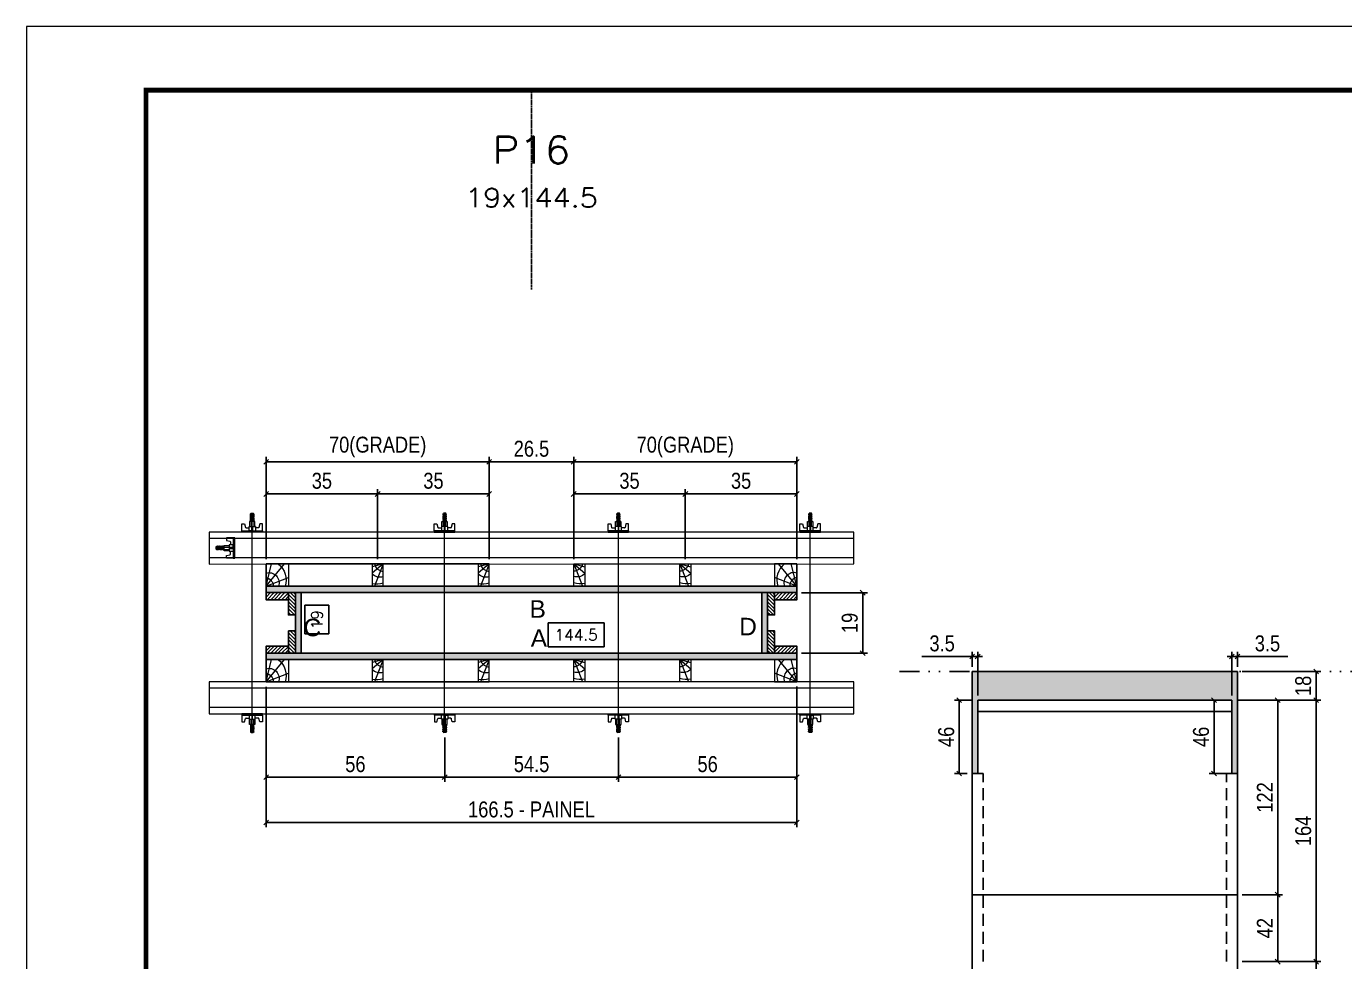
# Model space of a CAD drawing. Extents: x 14400 to 27878, y -21631 to 6985.
# Drawn here: x 19182 to 20009, y -493 to 93 of the extents above; entities that cross this region are included whole.
import ezdxf
from ezdxf.enums import TextEntityAlignment as Align

# ---------------------------------------------------------------- set-up
doc = ezdxf.new("R2010")
doc.units = 0
for name, pattern in [('DASHED', [0.75, 0.5, -0.25]), ('DIVIDE2', [0.625, 0.25, -0.125, 0, -0.125, 0, -0.125]), ('HIDDEN', [0.375, 0.25, -0.125])]:
    doc.linetypes.add(name, pattern=pattern)
for name, color, linetype in [('CHAPA', 1, 'Continuous'), ('COTA', 241, 'Continuous'), ('MEIO_PONT', 93, 'Continuous'), ('Nível', 160, 'Continuous'), ('Painéis', 200, 'Continuous'), ('SARR_2.2x7', 40, 'Continuous'), ('SARRAFO', 251, 'Continuous'), ('Sarrafo de Pressão', 42, 'HIDDEN'), ('Texto de Titulo', 7, 'Continuous'), ('Texto Qtd Sarr', 242, 'Continuous'), ('TEXTO_GERAL', 7, 'Continuous')]:
    doc.layers.add(name, color=color, linetype=linetype)
for name, color, linetype, lineweight in [('Folhas', 255, 'Continuous', 9), ('Hachura', 251, 'Continuous', 9), ('Madeira', 126, 'Continuous', 18), ('Perfil Metálico', 224, 'Continuous', 18), ('SARRAFO DE PRESSAO', 251, 'DASHED', 9), ('Texto Seção', 7, 'Continuous', 15)]:
    doc.layers.add(name, color=color, linetype=linetype, lineweight=lineweight)
doc.styles.add('ARIAL', font='arial.ttf')
doc.styles.add('COTA TECNICA', font='techl___.ttf', dxfattribs={"height": 10})
doc.styles.add('COTA TECNICA 2X', font='techl___.ttf', dxfattribs={"height": 10})
doc.styles.add('COTA TECNICA-50', font='techl___.ttf', dxfattribs={"height": 10})
doc.styles.add('ROMANS', font='romans.shx')
doc.dimstyles.new('COTA PAINEL-50', dxfattribs={"dimtxt": 10, "dimasz": 3, "dimexe": 3, "dimexo": 3, "dimgap": 3, "dimtad": 1, "dimdec": 1, "dimzin": 12, "dimdsep": 46, "dimtxsty": 'COTA TECNICA-50', "dimblk1": 'OBLIQUE', "dimblk2": 'OBLIQUE', "dimsah": 1, "dimcen": 0.9, "dimclrd": 4, "dimclre": 4, "dimclrt": 240, "dimadec": 1, "dimazin": 3, "dimtfac": 1, "dimtdec": 1, "dimtmove": 0, "dimatfit": 3, "dimfxl": 1, "dimtolj": 1, "dimtzin": 12, "dimarcsym": 0})
doc.dimstyles.new('PAINEL', dxfattribs={"dimtxt": 10, "dimasz": 3, "dimexe": 3, "dimexo": 3, "dimgap": 3, "dimtad": 1, "dimdec": 1, "dimzin": 12, "dimdsep": 46, "dimtxsty": 'COTA TECNICA', "dimblk1": 'OBLIQUE', "dimblk2": 'OBLIQUE', "dimsah": 1, "dimcen": 0.9, "dimclrd": 4, "dimclre": 4, "dimclrt": 240, "dimadec": 1, "dimazin": 3, "dimtfac": 1, "dimtdec": 1, "dimtmove": 0, "dimatfit": 3, "dimfxl": 1, "dimtolj": 1, "dimtzin": 12, "dimarcsym": 0})
doc.dimstyles.new('SECAO PILAR', dxfattribs={"dimtxt": 10, "dimasz": 3, "dimexe": 3, "dimexo": 3, "dimgap": 3, "dimtad": 1, "dimdec": 1, "dimlfac": 0.5, "dimzin": 12, "dimdsep": 46, "dimtxsty": 'COTA TECNICA 2X', "dimblk1": 'OBLIQUE', "dimblk2": 'OBLIQUE', "dimsah": 1, "dimcen": 0.9, "dimclrd": 256, "dimclre": 256, "dimclrt": 256, "dimadec": 1, "dimazin": 3, "dimtfac": 1, "dimtdec": 1, "dimtmove": 0, "dimatfit": 3, "dimfxl": 1, "dimtolj": 1, "dimtzin": 12, "dimarcsym": 0})
doc.dimstyles.new('SECÇÃO 2', dxfattribs={"dimtxt": 7, "dimasz": 6, "dimexe": 0.18, "dimexo": 2, "dimgap": -4, "dimtad": 3, "dimdec": 1, "dimlfac": 0.5, "dimzin": 12, "dimdsep": 46, "dimtxsty": 'ROMANS', "dimblk": 'ARCHTICK', "dimcen": 0.09, "dimse1": 1, "dimse2": 1, "dimsd1": 1, "dimsd2": 1, "dimclrd": 180, "dimclre": 5, "dimclrt": 1, "dimadec": 0, "dimazin": 3, "dimtfac": 1, "dimtdec": 1, "dimtofl": 0, "dimtmove": 0, "dimatfit": 3, "dimldrblk": 'ARCHTICK', "dimfxl": 1, "dimtolj": 1, "dimtzin": 0, "dimarcsym": 0})
pattern_1 = [(225, (10208.4144, -23191.3835), (1.12253202, -1.12253202), [])]

# ---------------------------------------------------------------- blocks, each defined once
blk = doc.blocks.new('9999999999')
at = {"layer": 'Folhas'}
blk.add_lwpolyline([(98138.98, 34190.21), (99623.98, 34190.21), (99623.98, 35240.21), (98138.98, 35240.21)], close=True, dxfattribs=at)
at = {"layer": 'Folhas', "color": 30, "const_width": 3}
blk.add_lwpolyline([(98213.98, 34230.21), (99583.98, 34230.21), (99583.98, 35200.21), (98213.98, 35200.21)], close=True, dxfattribs=at)
blk = doc.blocks.new('*D1772')
at = {"layer": 'COTA', "color": 180, "lineweight": -2, "transparency": 16777216}
for p, q in [((19371.78, -269.9), (19356.78, -269.9)), ((19356.78, -269.9), (19356.78, -287.9)), ((19371.78, -287.9), (19371.78, -269.9)), ((19356.78, -287.9), (19371.78, -287.9))]:
    blk.add_line(p, q, dxfattribs=at)
at = {"layer": 'Defpoints', "color": 0, "transparency": 16777216}
for p in [(19371.69, -261.98), (19371.69, -299.98), (19375.78, -299.98)]:
    blk.add_point(p, dxfattribs=at)
at = {"layer": 'COTA', "color": 1, "transparency": 16777216, "insert": (19364.28, -278.9), "char_height": 7, "attachment_point": 5, "rotation": 90, "style": 'ROMANS'}
blk.add_mtext('\\A1;19', dxfattribs=at)
blk = doc.blocks.new('_ArchTick')
at = {"color": 0, "linetype": 'ByBlock', "const_width": 0.15}
blk.add_lwpolyline([(-0.5, -0.5), (0.5, 0.5)], dxfattribs=at)
blk = doc.blocks.new('*D1773')
at = {"layer": 'COTA', "color": 180, "lineweight": -2, "transparency": 16777216}
for p, q in [((19544.42, -280.98), (19509.42, -280.98)), ((19509.42, -280.98), (19509.42, -295.98)), ((19544.42, -295.98), (19544.42, -280.98)), ((19509.42, -295.98), (19544.42, -295.98))]:
    blk.add_line(p, q, dxfattribs=at)
at = {"layer": 'Defpoints', "color": 0, "transparency": 16777216}
for p in [(19354.37, -299.98), (19643.37, -299.98), (19643.37, -299.98)]:
    blk.add_point(p, dxfattribs=at)
at = {"layer": 'COTA', "color": 1, "transparency": 16777216, "insert": (19526.92, -288.48), "char_height": 7, "attachment_point": 5, "style": 'ROMANS'}
blk.add_mtext('\\A1;144.5', dxfattribs=at)
blk = doc.blocks.new('_Oblique')
at = {"color": 0, "linetype": 'ByBlock', "lineweight": -2}
blk.add_line((-0.5, -0.5), (0.5, 0.5), dxfattribs=at)
blk = doc.blocks.new('*D1774')
at = {"layer": 'COTA', "lineweight": -2, "transparency": 16777216}
for p, q in [((19332.37, -320.97), (19332.37, -409.14)), ((19665.37, -320.93), (19665.37, -409.14)), ((19332.37, -406.14), (19665.37, -406.14))]:
    blk.add_line(p, q, dxfattribs=at)
at = {"layer": 'Defpoints', "color": 0, "transparency": 16777216}
for p in [(19332.37, -317.97), (19665.37, -317.93), (19665.37, -406.14)]:
    blk.add_point(p, dxfattribs=at)
at = {"layer": 'COTA', "lineweight": -2, "transparency": 16777216, "xscale": 3, "yscale": 3, "zscale": 3, "rotation": 180}
blk.add_blockref('_Oblique', (19332.37, -406.14), dxfattribs=at)
at = {"layer": 'COTA', "lineweight": -2, "transparency": 16777216, "xscale": 3, "yscale": 3, "zscale": 3}
blk.add_blockref('_Oblique', (19665.37, -406.14), dxfattribs=at)
at = {"layer": 'COTA', "transparency": 16777216, "insert": (19498.87, -398.03), "char_height": 10, "attachment_point": 5, "style": 'COTA TECNICA 2X'}
blk.add_mtext('\\A1;166.5 - PAINEL', dxfattribs=at)
blk = doc.blocks.new('*D1775')
at = {"layer": 'COTA', "lineweight": -2, "transparency": 16777216}
for p, q in [((19332.37, -320.98), (19332.37, -380.71)), ((19444.43, -352.75), (19444.43, -380.71)), ((19332.37, -377.71), (19444.43, -377.71))]:
    blk.add_line(p, q, dxfattribs=at)
at = {"layer": 'Defpoints', "color": 0, "transparency": 16777216}
for p in [(19332.37, -317.98), (19444.43, -349.75), (19444.43, -377.71)]:
    blk.add_point(p, dxfattribs=at)
at = {"layer": 'COTA', "lineweight": -2, "transparency": 16777216, "xscale": 3, "yscale": 3, "zscale": 3, "rotation": 180}
blk.add_blockref('_Oblique', (19332.37, -377.71), dxfattribs=at)
at = {"layer": 'COTA', "lineweight": -2, "transparency": 16777216, "xscale": 3, "yscale": 3, "zscale": 3}
blk.add_blockref('_Oblique', (19444.43, -377.71), dxfattribs=at)
at = {"layer": 'COTA', "transparency": 16777216, "insert": (19388.4, -369.6), "char_height": 10, "attachment_point": 5, "style": 'COTA TECNICA 2X'}
blk.add_mtext('\\A1;56', dxfattribs=at)
blk = doc.blocks.new('*D1776')
at = {"layer": 'COTA', "lineweight": -2, "transparency": 16777216}
for p, q in [((19665.37, -320.98), (19665.37, -380.71)), ((19553.43, -352.75), (19553.43, -380.71)), ((19553.43, -377.71), (19665.37, -377.71))]:
    blk.add_line(p, q, dxfattribs=at)
at = {"layer": 'Defpoints', "color": 0, "transparency": 16777216}
for p in [(19665.37, -317.98), (19553.43, -349.75), (19665.37, -377.71)]:
    blk.add_point(p, dxfattribs=at)
at = {"layer": 'COTA', "lineweight": -2, "transparency": 16777216, "xscale": 3, "yscale": 3, "zscale": 3, "rotation": 180}
blk.add_blockref('_Oblique', (19553.43, -377.71), dxfattribs=at)
at = {"layer": 'COTA', "lineweight": -2, "transparency": 16777216, "xscale": 3, "yscale": 3, "zscale": 3}
blk.add_blockref('_Oblique', (19665.37, -377.71), dxfattribs=at)
at = {"layer": 'COTA', "transparency": 16777216, "insert": (19609.4, -369.6), "char_height": 10, "attachment_point": 5, "style": 'COTA TECNICA 2X'}
blk.add_mtext('\\A1;56', dxfattribs=at)
blk = doc.blocks.new('C')
at = {"layer": 'Hachura', "color": 0}
for p, q in [((0, 3.22), (0, -3.22)), ((0.45, 3.22), (0, 3.22)), ((0.46, 3.16), (0, 3.16)), ((0.46, 3.05), (0, 3.05)), ((0.46, 2.88), (0, 2.88)), ((0, 2.75), (0, -1.16)), ((0.46, 2.65), (0, 2.65)), ((0.46, 2.23), (0, 2.23)), ((0.46, 1.51), (0, 1.51)), ((0.39, 0.49), (0.17, 0.49)), ((0.45, -3.23), (0.45, 3.22)), ((0.45, 3.22), (2.58, 3.22)), ((1.74, 0.97), (0.45, 0.97)), ((1.45, 0.1), (0.45, 0.1)), ((1.35, 1.94), (1.35, 0.96)), ((2.58, 2.39), (1.47, 2.09)), ((1.74, -0.97), (1.74, 0.97)), ((1.74, 0.97), (1.74, 0.84)), ((1.74, 0.97), (1.74, 0.84)), ((1.74, 0.84), (3.35, 0.84)), ((3.35, 0.45), (1.74, 0.45)), ((2.58, 3.22), (2.58, 2.39)), ((3.32, 0.84), (3.32, -0.84)), ((3.35, 0.84), (3.35, -0.84)), ((3.68, 0.45), (3.35, 0.45)), ((3.84, -0.52), (3.35, 0.45)), ((3.35, 0.06), (3.67, -0.57)), ((3.68, 0.45), (4.16, -0.52)), ((3.72, 0.5), (4.25, -0.57)), ((4.37, -0.55), (3.83, 0.53)), ((4.15, 0.45), (3.93, 0.45)), ((4.42, -0.52), (3.93, 0.45)), ((4.15, 0.45), (4.26, 0.45)), ((4.26, 0.45), (4.74, -0.52)), ((4.3, 0.5), (4.83, -0.57)), ((4.95, -0.55), (4.41, 0.53)), ((4.51, 0.45), (4.84, 0.45)), ((5, -0.52), (4.51, 0.45)), ((4.84, 0.45), (5.32, -0.52)), ((4.88, 0.5), (5.41, -0.57)), ((5.53, -0.55), (4.99, 0.53)), ((5.58, -0.52), (5.09, 0.45)), ((5.42, 0.45), (5.09, 0.45)), ((5.58, -0.52), (5.09, 0.45)), ((5.42, 0.45), (5.74, -0.19)), ((5.46, 0.5), (5.74, -0.07)), ((5.74, 0.19), (5.57, 0.53)), ((5.74, 0.32), (5.68, 0.45)), ((5.68, 0.45), (5.74, 0.45)), ((5.74, 0.45), (5.9, 0.29)), ((5.74, 0.45), (5.74, -0.52)), ((5.9, -0.36), (5.9, 0.29)), ((0.45, 0), (0, 0)), ((0.46, -1.52), (0, -1.52)), ((0.46, -2.23), (0, -2.23)), ((0.46, -2.65), (0, -2.65)), ((0.46, -2.88), (0, -2.88)), ((0.46, -3.05), (0, -3.05)), ((0.46, -3.16), (0, -3.16)), ((0, -3.22), (2.57, -3.22)), ((0.08, -0.48), (0.29, -0.48)), ((0.29, -0.48), (0.4, -0.48)), ((0.45, 0), (0.45, -0.97)), ((0.45, -0.16), (1.45, -0.16)), ((0.45, -0.65), (0.45, -0.32)), ((0.45, -3.23), (0.45, -0.65)), ((0.45, -0.97), (1.74, -0.97)), ((1.35, -1.94), (1.35, -0.97)), ((2.58, -2.39), (1.47, -2.1)), ((3.35, -0.32), (1.74, -0.32)), ((3.35, -0.84), (1.74, -0.84)), ((2.58, -3.23), (2.58, -2.39)), ((3.35, -0.07), (3.58, -0.52)), ((3.35, -0.52), (3.58, -0.52)), ((3.84, -0.52), (4.16, -0.52)), ((4.42, -0.52), (4.74, -0.52)), ((4.63, -0.52), (4.74, -0.52)), ((5, -0.52), (5.32, -0.52)), ((5.58, -0.52), (5.74, -0.52)), ((5.74, -0.52), (5.9, -0.36)), ((5.74, -0.52), (5.74, -0.52))]:
    blk.add_line(p, q, dxfattribs=at)
for centre, radius, start, end in [((1.52, 1.94), 0.161, 104.7436, 180), ((1.44, -0.03), 0.129, 272.695, 87.305), ((3.81, 0.39), 0.143, 25.5688, 154.4312), ((4.39, 0.39), 0.143, 25.5688, 154.4312), ((4.97, 0.39), 0.143, 25.5688, 154.4312), ((5.55, 0.39), 0.143, 25.5688, 154.4312), ((0.17, -0.37), 0.174, 221.744, 317.8592), ((1.52, -1.94), 0.161, 180, 255.2564), ((3.71, -0.4), 0.174, 222.1408, 318.256), ((4.29, -0.4), 0.174, 222.1408, 318.256), ((4.87, -0.4), 0.174, 222.1408, 318.256), ((5.45, -0.4), 0.174, 222.1408, 318.256), ((5.61, -0.4), 0.174, 317.8592, 318.256)]:
    blk.add_arc(centre, radius, start, end, dxfattribs=at)
blk = doc.blocks.new('*D1777')
at = {"layer": 'COTA', "lineweight": -2, "transparency": 16777216}
for p, q in [((19444.43, -352.75), (19444.43, -380.71)), ((19553.43, -352.75), (19553.43, -380.71)), ((19444.43, -377.71), (19553.43, -377.71))]:
    blk.add_line(p, q, dxfattribs=at)
at = {"layer": 'Defpoints', "color": 0, "transparency": 16777216}
for p in [(19444.43, -349.75), (19553.43, -349.75), (19553.43, -377.71)]:
    blk.add_point(p, dxfattribs=at)
at = {"layer": 'COTA', "lineweight": -2, "transparency": 16777216, "xscale": 3, "yscale": 3, "zscale": 3, "rotation": 180}
blk.add_blockref('_Oblique', (19444.43, -377.71), dxfattribs=at)
at = {"layer": 'COTA', "lineweight": -2, "transparency": 16777216, "xscale": 3, "yscale": 3, "zscale": 3}
blk.add_blockref('_Oblique', (19553.43, -377.71), dxfattribs=at)
at = {"layer": 'COTA', "transparency": 16777216, "insert": (19498.93, -369.6), "char_height": 10, "attachment_point": 5, "style": 'COTA TECNICA 2X'}
blk.add_mtext('\\A1;54.5', dxfattribs=at)
blk = doc.blocks.new('*D1778')
at = {"layer": 'COTA', "lineweight": -2, "transparency": 16777216}
for p, q in [((19525.37, -241), (19525.37, -197.05)), ((19595.37, -240.98), (19595.37, -197.05)), ((19525.37, -200.05), (19595.37, -200.05))]:
    blk.add_line(p, q, dxfattribs=at)
at = {"layer": 'Defpoints', "color": 0, "transparency": 16777216}
for p in [(19595.37, -200.05), (19525.37, -244), (19595.37, -243.98)]:
    blk.add_point(p, dxfattribs=at)
at = {"layer": 'COTA', "lineweight": -2, "transparency": 16777216, "xscale": 3, "yscale": 3, "zscale": 3, "rotation": 180}
blk.add_blockref('_Oblique', (19525.37, -200.05), dxfattribs=at)
at = {"layer": 'COTA', "lineweight": -2, "transparency": 16777216, "xscale": 3, "yscale": 3, "zscale": 3}
blk.add_blockref('_Oblique', (19595.37, -200.05), dxfattribs=at)
at = {"layer": 'COTA', "transparency": 16777216, "insert": (19560.37, -191.83), "char_height": 10, "attachment_point": 5, "style": 'COTA TECNICA 2X'}
blk.add_mtext('\\A1;35', dxfattribs=at)
blk = doc.blocks.new('*D1779')
at = {"layer": 'COTA', "lineweight": -2, "transparency": 16777216}
for p, q in [((19595.37, -240.98), (19595.37, -197.05)), ((19665.37, -240.98), (19665.37, -197.05)), ((19595.37, -200.05), (19665.37, -200.05))]:
    blk.add_line(p, q, dxfattribs=at)
at = {"layer": 'Defpoints', "color": 0, "transparency": 16777216}
for p in [(19665.37, -200.05), (19595.37, -243.98), (19665.37, -243.98)]:
    blk.add_point(p, dxfattribs=at)
at = {"layer": 'COTA', "lineweight": -2, "transparency": 16777216, "xscale": 3, "yscale": 3, "zscale": 3, "rotation": 180}
blk.add_blockref('_Oblique', (19595.37, -200.05), dxfattribs=at)
at = {"layer": 'COTA', "lineweight": -2, "transparency": 16777216, "xscale": 3, "yscale": 3, "zscale": 3}
blk.add_blockref('_Oblique', (19665.37, -200.05), dxfattribs=at)
at = {"layer": 'COTA', "transparency": 16777216, "insert": (19630.37, -191.83), "char_height": 10, "attachment_point": 5, "style": 'COTA TECNICA 2X'}
blk.add_mtext('\\A1;35', dxfattribs=at)
blk = doc.blocks.new('*D1780')
at = {"layer": 'COTA', "lineweight": -2, "transparency": 16777216}
for p, q in [((19525.37, -240.98), (19525.37, -176.85)), ((19665.36, -179.85), (19525.37, -179.85)), ((19665.36, -240.98), (19665.36, -176.85))]:
    blk.add_line(p, q, dxfattribs=at)
at = {"layer": 'Defpoints', "color": 0, "transparency": 16777216}
for p in [(19525.37, -179.85), (19525.37, -243.98), (19665.36, -243.98)]:
    blk.add_point(p, dxfattribs=at)
at = {"layer": 'COTA', "lineweight": -2, "transparency": 16777216, "xscale": 3, "yscale": 3, "zscale": 3, "rotation": 180}
blk.add_blockref('_Oblique', (19525.37, -179.85), dxfattribs=at)
at = {"layer": 'COTA', "lineweight": -2, "transparency": 16777216, "xscale": 3, "yscale": 3, "zscale": 3}
blk.add_blockref('_Oblique', (19665.36, -179.85), dxfattribs=at)
at = {"layer": 'COTA', "transparency": 16777216, "insert": (19595.36, -170.63), "char_height": 10, "attachment_point": 5, "style": 'COTA TECNICA 2X'}
blk.add_mtext('\\A1;70(GRADE)', dxfattribs=at)
blk = doc.blocks.new('*D1781')
at = {"layer": 'COTA', "lineweight": -2, "transparency": 16777216}
for p, q in [((19668.37, -261.98), (19709.67, -261.98)), ((19706.67, -299.98), (19706.67, -261.98)), ((19668.37, -299.98), (19709.67, -299.98))]:
    blk.add_line(p, q, dxfattribs=at)
at = {"layer": 'Defpoints', "color": 0, "transparency": 16777216}
for p in [(19665.37, -261.98), (19706.67, -261.98), (19665.37, -299.98)]:
    blk.add_point(p, dxfattribs=at)
at = {"layer": 'COTA', "lineweight": -2, "transparency": 16777216, "xscale": 3, "yscale": 3, "zscale": 3}
for p, rotation in [((19706.67, -261.98), 90), ((19706.67, -299.98), 270)]:
    blk.add_blockref('_Oblique', p, dxfattribs=dict(at, rotation=rotation))
at = {"layer": 'COTA', "transparency": 16777216, "insert": (19698.58, -280.98), "char_height": 10, "attachment_point": 5, "rotation": 90, "style": 'COTA TECNICA 2X'}
blk.add_mtext('\\A1;19', dxfattribs=at)
blk = doc.blocks.new('PONTALETE')
at = {"layer": 'Madeira'}
for q in [(2.71, 7), (7, 5.76), (7, 1.74)]:
    blk.add_line((0, 0), q, dxfattribs=at)
blk.add_lwpolyline([(0, 0), (7, 0), (7, 7), (0, 7)], close=True, dxfattribs=at)
for centre, radius, start, end in [((2.04, 0.06), 6.23, 37.2818, 109.0913), ((1.09, 0.9), 3.19, 343.603, 109.9847), ((-0.21, -0.78), 3.09, 14.6322, 86.0383)]:
    blk.add_arc(centre, radius, start, end, dxfattribs=at)
blk = doc.blocks.new('MEIO PONTALETE')
at = {"layer": 'Madeira'}
for q in [(2.71, 7), (3.5, 2.88), (3.5, 0.87)]:
    blk.add_line((0, 0), q, dxfattribs=at)
blk.add_lwpolyline([(0, 0), (3.5, 0), (3.5, 7), (0, 7)], close=True, dxfattribs=at)
for centre, radius, start, end in [((2.04, 0.06), 6.23, 76.4499, 109.0913), ((1.09, 0.9), 3.19, 40.9063, 109.9847), ((-0.21, -0.78), 3.09, 14.6322, 86.0383)]:
    blk.add_arc(centre, radius, start, end, dxfattribs=at)
blk = doc.blocks.new('titulo1')
at = {"layer": 'Defpoints', "color": 252, "linetype": 'HIDDEN', "ltscale": 2}
blk.add_line((0, 0), (0, 125), dxfattribs=at)
at = {"layer": 'Defpoints', "style": 'ROMANS', "oblique": 15}
blk.add_attdef('FOLHA', text='', height=10, dxfattribs=at).set_placement((0, 15.58), align=Align.MIDDLE_CENTER)
at = {"layer": 'Texto Qtd Sarr', "color": 3, "style": 'ROMANS', "oblique": 15}
for tag, height, p in [('TITULO', 17, (0, 71.45)), ('SEÇÃO', 12, (0, 41.55))]:
    blk.add_attdef(tag, text='', height=height, dxfattribs=at).set_placement(p, align=Align.MIDDLE_CENTER)
blk = doc.blocks.new('*D1782')
at = {"layer": 'COTA', "lineweight": -2, "transparency": 16777216}
for p, q in [((19402.37, -240.98), (19402.37, -197.05)), ((19472.37, -241), (19472.37, -197.05)), ((19472.37, -200.05), (19402.37, -200.05))]:
    blk.add_line(p, q, dxfattribs=at)
at = {"layer": 'Defpoints', "color": 0, "transparency": 16777216}
for p in [(19402.37, -200.05), (19402.37, -243.98), (19472.37, -244)]:
    blk.add_point(p, dxfattribs=at)
at = {"layer": 'COTA', "lineweight": -2, "transparency": 16777216, "xscale": 3, "yscale": 3, "zscale": 3, "rotation": 180}
blk.add_blockref('_Oblique', (19402.37, -200.05), dxfattribs=at)
at = {"layer": 'COTA', "lineweight": -2, "transparency": 16777216, "xscale": 3, "yscale": 3, "zscale": 3}
blk.add_blockref('_Oblique', (19472.37, -200.05), dxfattribs=at)
at = {"layer": 'COTA', "transparency": 16777216, "insert": (19437.37, -191.83), "char_height": 10, "attachment_point": 5, "style": 'COTA TECNICA 2X'}
blk.add_mtext('\\A1;35', dxfattribs=at)
blk = doc.blocks.new('*D1783')
at = {"layer": 'COTA', "lineweight": -2, "transparency": 16777216}
for p, q in [((19332.37, -240.98), (19332.37, -197.05)), ((19402.37, -240.98), (19402.37, -197.05)), ((19402.37, -200.05), (19332.37, -200.05))]:
    blk.add_line(p, q, dxfattribs=at)
at = {"layer": 'Defpoints', "color": 0, "transparency": 16777216}
for p in [(19332.37, -200.05), (19332.37, -243.98), (19402.37, -243.98)]:
    blk.add_point(p, dxfattribs=at)
at = {"layer": 'COTA', "lineweight": -2, "transparency": 16777216, "xscale": 3, "yscale": 3, "zscale": 3, "rotation": 180}
blk.add_blockref('_Oblique', (19332.37, -200.05), dxfattribs=at)
at = {"layer": 'COTA', "lineweight": -2, "transparency": 16777216, "xscale": 3, "yscale": 3, "zscale": 3}
blk.add_blockref('_Oblique', (19402.37, -200.05), dxfattribs=at)
at = {"layer": 'COTA', "transparency": 16777216, "insert": (19367.37, -191.83), "char_height": 10, "attachment_point": 5, "style": 'COTA TECNICA 2X'}
blk.add_mtext('\\A1;35', dxfattribs=at)
blk = doc.blocks.new('*D1784')
at = {"layer": 'COTA', "lineweight": -2, "transparency": 16777216}
for p, q in [((19332.37, -240.98), (19332.37, -176.85)), ((19332.37, -179.85), (19472.37, -179.85)), ((19472.37, -240.98), (19472.37, -176.85))]:
    blk.add_line(p, q, dxfattribs=at)
at = {"layer": 'Defpoints', "color": 0, "transparency": 16777216}
for p in [(19472.37, -179.85), (19332.37, -243.98), (19472.37, -243.98)]:
    blk.add_point(p, dxfattribs=at)
at = {"layer": 'COTA', "lineweight": -2, "transparency": 16777216, "xscale": 3, "yscale": 3, "zscale": 3, "rotation": 180}
blk.add_blockref('_Oblique', (19332.37, -179.85), dxfattribs=at)
at = {"layer": 'COTA', "lineweight": -2, "transparency": 16777216, "xscale": 3, "yscale": 3, "zscale": 3}
blk.add_blockref('_Oblique', (19472.37, -179.85), dxfattribs=at)
at = {"layer": 'COTA', "transparency": 16777216, "insert": (19402.37, -170.63), "char_height": 10, "attachment_point": 5, "style": 'COTA TECNICA 2X'}
blk.add_mtext('\\A1;70(GRADE)', dxfattribs=at)
blk = doc.blocks.new('*D1800')
at = {"layer": 'COTA', "lineweight": -2, "transparency": 16777216}
for p, q in [((19472.37, -240.98), (19472.37, -176.85)), ((19472.37, -179.85), (19525.37, -179.85)), ((19525.37, -241), (19525.37, -176.85))]:
    blk.add_line(p, q, dxfattribs=at)
at = {"layer": 'Defpoints', "color": 0, "transparency": 16777216}
for p in [(19525.37, -179.85), (19472.37, -243.98), (19525.37, -244)]:
    blk.add_point(p, dxfattribs=at)
at = {"layer": 'COTA', "lineweight": -2, "transparency": 16777216, "xscale": 3, "yscale": 3, "zscale": 3, "rotation": 180}
blk.add_blockref('_Oblique', (19472.37, -179.85), dxfattribs=at)
at = {"layer": 'COTA', "lineweight": -2, "transparency": 16777216, "xscale": 3, "yscale": 3, "zscale": 3}
blk.add_blockref('_Oblique', (19525.37, -179.85), dxfattribs=at)
at = {"layer": 'COTA', "transparency": 16777216, "insert": (19498.87, -171.74), "char_height": 10, "attachment_point": 5, "style": 'COTA TECNICA 2X'}
blk.add_mtext('\\A1;26.5', dxfattribs=at)
blk = doc.blocks.new('*D1788')
at = {"layer": 'COTA', "color": 4, "lineweight": -2, "transparency": 16777216}
for p, q in [((19941.32, -329.44), (19994.19, -329.44)), ((19991.19, -493.44), (19991.19, -329.44)), ((19944.82, -493.44), (19994.19, -493.44))]:
    blk.add_line(p, q, dxfattribs=at)
at = {"layer": 'Defpoints', "color": 0, "transparency": 16777216}
for p in [(19938.32, -329.44), (19991.19, -329.44), (19941.82, -493.44)]:
    blk.add_point(p, dxfattribs=at)
at = {"layer": 'COTA', "color": 4, "lineweight": -2, "transparency": 16777216, "xscale": 3, "yscale": 3, "zscale": 3}
for p, rotation in [((19991.19, -329.44), 90), ((19991.19, -493.44), 270)]:
    blk.add_blockref('_Oblique', p, dxfattribs=dict(at, rotation=rotation))
at = {"layer": 'COTA', "color": 240, "transparency": 16777216, "insert": (19983.09, -411.44), "char_height": 10, "attachment_point": 5, "rotation": 90, "style": 'COTA TECNICA-50'}
blk.add_mtext('\\A1;164', dxfattribs=at)
blk = doc.blocks.new('*D1789')
at = {"layer": 'COTA', "color": 4, "linetype": 'ByBlock', "lineweight": -2, "transparency": 16777216}
for p, q in [((19944.82, -493.44), (19994.19, -493.44)), ((19991.19, -617.44), (19991.19, -493.44)), ((19944.82, -617.44), (19994.19, -617.44))]:
    blk.add_line(p, q, dxfattribs=at)
at = {"layer": 'Defpoints', "color": 0, "linetype": 'ByBlock', "transparency": 16777216}
for p in [(19941.82, -493.44), (19991.19, -493.44), (19941.82, -617.44)]:
    blk.add_point(p, dxfattribs=at)
at = {"layer": 'COTA', "color": 4, "linetype": 'ByBlock', "lineweight": -2, "transparency": 16777216, "xscale": 3, "yscale": 3, "zscale": 3}
for p, rotation in [((19991.19, -493.44), 90), ((19991.19, -617.44), 270)]:
    blk.add_blockref('_Oblique', p, dxfattribs=dict(at, rotation=rotation))
at = {"layer": 'COTA', "color": 240, "linetype": 'ByBlock', "transparency": 16777216, "insert": (19983.12, -555.44), "char_height": 10, "attachment_point": 5, "rotation": 90, "style": 'COTA TECNICA'}
blk.add_mtext('\\A1;124', dxfattribs=at)
blk = doc.blocks.new('*D1801')
at = {"layer": 'COTA', "color": 4, "lineweight": -2, "transparency": 16777216}
for p, q in [((19944.82, -311.44), (19994.19, -311.44)), ((19991.19, -329.44), (19991.19, -311.44)), ((19941.32, -329.44), (19994.19, -329.44))]:
    blk.add_line(p, q, dxfattribs=at)
at = {"layer": 'Defpoints', "color": 0, "transparency": 16777216}
for p in [(19941.82, -311.44), (19991.19, -311.44), (19938.32, -329.44)]:
    blk.add_point(p, dxfattribs=at)
at = {"layer": 'COTA', "color": 4, "lineweight": -2, "transparency": 16777216, "xscale": 3, "yscale": 3, "zscale": 3}
for p, rotation in [((19991.19, -311.44), 90), ((19991.19, -329.44), 270)]:
    blk.add_blockref('_Oblique', p, dxfattribs=dict(at, rotation=rotation))
at = {"layer": 'COTA', "color": 240, "transparency": 16777216, "insert": (19983.1, -320.44), "char_height": 10, "attachment_point": 5, "rotation": 90, "style": 'COTA TECNICA'}
blk.add_mtext('\\A1;18', dxfattribs=at)
blk = doc.blocks.new('*D2933')
at = {"layer": 'COTA', "color": 4, "lineweight": -2, "transparency": 16777216}
for p, q in [((19944.82, -451.44), (19970.03, -451.44)), ((19967.03, -493.44), (19967.03, -451.44)), ((19944.82, -493.44), (19970.03, -493.44))]:
    blk.add_line(p, q, dxfattribs=at)
at = {"layer": 'Defpoints', "color": 0, "transparency": 16777216}
for p in [(19941.82, -451.44), (19967.03, -451.44), (19941.82, -493.44)]:
    blk.add_point(p, dxfattribs=at)
at = {"layer": 'COTA', "color": 4, "lineweight": -2, "transparency": 16777216, "xscale": 3, "yscale": 3, "zscale": 3}
for p, rotation in [((19967.03, -451.44), 90), ((19967.03, -493.44), 270)]:
    blk.add_blockref('_Oblique', p, dxfattribs=dict(at, rotation=rotation))
at = {"layer": 'COTA', "color": 240, "transparency": 16777216, "insert": (19958.96, -472.44), "char_height": 10, "attachment_point": 5, "rotation": 90, "style": 'COTA TECNICA'}
blk.add_mtext('\\A1;42', dxfattribs=at)
blk = doc.blocks.new('*D2934')
at = {"layer": 'COTA', "color": 4, "lineweight": -2, "transparency": 16777216}
for p, q in [((19941.32, -329.44), (19970.03, -329.44)), ((19967.03, -451.44), (19967.03, -329.44)), ((19944.82, -451.44), (19970.03, -451.44))]:
    blk.add_line(p, q, dxfattribs=at)
at = {"layer": 'Defpoints', "color": 0, "transparency": 16777216}
for p in [(19938.32, -329.44), (19967.03, -329.44), (19941.82, -451.44)]:
    blk.add_point(p, dxfattribs=at)
at = {"layer": 'COTA', "color": 4, "lineweight": -2, "transparency": 16777216, "xscale": 3, "yscale": 3, "zscale": 3}
for p, rotation in [((19967.03, -329.44), 90), ((19967.03, -451.44), 270)]:
    blk.add_blockref('_Oblique', p, dxfattribs=dict(at, rotation=rotation))
at = {"layer": 'COTA', "color": 240, "transparency": 16777216, "insert": (19958.97, -390.44), "char_height": 10, "attachment_point": 5, "rotation": 90, "style": 'COTA TECNICA'}
blk.add_mtext('\\A1;122', dxfattribs=at)
blk = doc.blocks.new('*D2935')
at = {"layer": 'COTA', "color": 4, "lineweight": -2, "transparency": 16777216}
for p, q in [((19775.32, -302.07), (19743.72, -302.07)), ((19775.32, -308.44), (19775.32, -299.07)), ((19778.82, -302.07), (19775.32, -302.07)), ((19778.82, -326.44), (19778.82, -299.07)), ((19778.82, -302.07), (19781.82, -302.07))]:
    blk.add_line(p, q, dxfattribs=at)
at = {"layer": 'Defpoints', "color": 0, "transparency": 16777216}
for p in [(19775.32, -302.07), (19775.32, -311.44), (19778.82, -329.44)]:
    blk.add_point(p, dxfattribs=at)
at = {"layer": 'COTA', "color": 4, "lineweight": -2, "transparency": 16777216, "xscale": 3, "yscale": 3, "zscale": 3}
blk.add_blockref('_Oblique', (19775.32, -302.07), dxfattribs=at)
at = {"layer": 'COTA', "color": 4, "lineweight": -2, "transparency": 16777216, "xscale": 3, "yscale": 3, "zscale": 3, "rotation": 180}
blk.add_blockref('_Oblique', (19778.82, -302.07), dxfattribs=at)
at = {"layer": 'COTA', "color": 240, "transparency": 16777216, "insert": (19756.52, -293.85), "char_height": 10, "attachment_point": 5, "style": 'COTA TECNICA'}
blk.add_mtext('\\A1;3.5', dxfattribs=at)
blk = doc.blocks.new('*D2936')
at = {"layer": 'COTA', "color": 4, "lineweight": -2, "transparency": 16777216}
for p, q in [((19938.32, -302.07), (19935.32, -302.07)), ((19938.32, -326.44), (19938.32, -299.07)), ((19938.32, -302.07), (19941.82, -302.07)), ((19941.82, -308.44), (19941.82, -299.07)), ((19941.82, -302.07), (19973.43, -302.07))]:
    blk.add_line(p, q, dxfattribs=at)
at = {"layer": 'Defpoints', "color": 0, "transparency": 16777216}
for p in [(19941.82, -302.07), (19941.82, -311.44), (19938.32, -329.44)]:
    blk.add_point(p, dxfattribs=at)
at = {"layer": 'COTA', "color": 4, "lineweight": -2, "transparency": 16777216, "xscale": 3, "yscale": 3, "zscale": 3}
blk.add_blockref('_Oblique', (19938.32, -302.07), dxfattribs=at)
at = {"layer": 'COTA', "color": 4, "lineweight": -2, "transparency": 16777216, "xscale": 3, "yscale": 3, "zscale": 3, "rotation": 180}
blk.add_blockref('_Oblique', (19941.82, -302.07), dxfattribs=at)
at = {"layer": 'COTA', "color": 240, "transparency": 16777216, "insert": (19960.63, -293.85), "char_height": 10, "attachment_point": 5, "style": 'COTA TECNICA'}
blk.add_mtext('\\A1;3.5', dxfattribs=at)
blk = doc.blocks.new('*D2937')
at = {"layer": 'COTA', "color": 4, "lineweight": -2, "transparency": 16777216}
for p, q in [((19775.82, -329.44), (19764.22, -329.44)), ((19767.22, -375.44), (19767.22, -329.44)), ((19772.32, -375.44), (19764.22, -375.44))]:
    blk.add_line(p, q, dxfattribs=at)
at = {"layer": 'Defpoints', "color": 0, "transparency": 16777216}
for p in [(19767.22, -329.44), (19778.82, -329.44), (19775.32, -375.44)]:
    blk.add_point(p, dxfattribs=at)
at = {"layer": 'COTA', "color": 4, "lineweight": -2, "transparency": 16777216, "xscale": 3, "yscale": 3, "zscale": 3}
for p, rotation in [((19767.22, -329.44), 90), ((19767.22, -375.44), 270)]:
    blk.add_blockref('_Oblique', p, dxfattribs=dict(at, rotation=rotation))
at = {"layer": 'COTA', "color": 240, "transparency": 16777216, "insert": (19759.12, -352.44), "char_height": 10, "attachment_point": 5, "rotation": 90, "style": 'COTA TECNICA'}
blk.add_mtext('\\A1;46', dxfattribs=at)
blk = doc.blocks.new('*D2938')
at = {"layer": 'COTA', "color": 4, "lineweight": -2, "transparency": 16777216}
for p, q in [((19935.32, -329.44), (19924.09, -329.44)), ((19927.09, -375.44), (19927.09, -329.44)), ((19935.32, -375.44), (19924.09, -375.44))]:
    blk.add_line(p, q, dxfattribs=at)
at = {"layer": 'Defpoints', "color": 0, "transparency": 16777216}
for p in [(19927.09, -329.44), (19938.32, -329.44), (19938.32, -375.44)]:
    blk.add_point(p, dxfattribs=at)
at = {"layer": 'COTA', "color": 4, "lineweight": -2, "transparency": 16777216, "xscale": 3, "yscale": 3, "zscale": 3}
for p, rotation in [((19927.09, -329.44), 90), ((19927.09, -375.44), 270)]:
    blk.add_blockref('_Oblique', p, dxfattribs=dict(at, rotation=rotation))
at = {"layer": 'COTA', "color": 240, "transparency": 16777216, "insert": (19918.98, -352.44), "char_height": 10, "attachment_point": 5, "rotation": 90, "style": 'COTA TECNICA'}
blk.add_mtext('\\A1;46', dxfattribs=at)

msp = doc.modelspace()

# ---------------------------------------------------------------- hatches: boundary and pattern name
at = {"layer": 'COTA'}
h = msp.add_hatch(dxfattribs=at)
h.set_pattern_fill('AR-CONC', color=256, scale=0.03)
h.paths.add_polyline_path([(19938.323, -329.44), (19938.323, -375.44), (19941.823, -375.44), (19941.823, -311.44), (19775.323, -311.44), (19775.323, -375.44), (19778.823, -375.44), (19778.823, -329.44)])
at = {"layer": 'Hachura'}
h = msp.add_hatch(color=256, dxfattribs=at)
h.dxf.hatch_style = 1
h.paths.add_polyline_path([(19665.366, -261.975), (19665.366, -257.975), (19332.366, -257.975), (19332.366, -261.975)])
h = msp.add_hatch(dxfattribs=at)
h.set_pattern_fill('ANSI31', color=256, scale=0.5, angle=180, style=0)
h.set_pattern_definition(pattern_1)
h.paths.add_polyline_path([(19346.366, -261.975), (19346.366, -266.375), (19332.366, -266.375), (19332.366, -261.975)])
h = msp.add_hatch(dxfattribs=at)
h.set_pattern_fill('ANSI31', color=256, scale=0.5, angle=270, style=0)
h.set_pattern_definition([(315, (42242.1744, -9764.9272), (1.12253202, 1.12253202), [])])
h.paths.add_polyline_path([(19350.766, -275.975), (19346.366, -275.975), (19346.366, -261.975), (19350.766, -261.975)])
h = msp.add_hatch(color=256, dxfattribs=at)
h.dxf.hatch_style = 1
h.paths.add_polyline_path([(19350.766, -299.975), (19354.366, -299.975), (19354.366, -261.975), (19350.766, -261.975)])
h = msp.add_hatch(color=256, dxfattribs=at)
h.dxf.hatch_style = 1
h.paths.add_polyline_path([(19643.366, -299.975), (19646.966, -299.975), (19646.966, -261.975), (19643.366, -261.975)])
h = msp.add_hatch(dxfattribs=at)
h.set_pattern_fill('ANSI31', color=256, scale=0.5, angle=270, style=0)
h.set_pattern_definition([(315, (42542.7744, -9764.9272), (1.12253202, 1.12253202), [])])
h.paths.add_polyline_path([(19651.366, -275.975), (19646.966, -275.975), (19646.966, -261.975), (19651.366, -261.975)])
h = msp.add_hatch(dxfattribs=at)
h.set_pattern_fill('ANSI31', color=256, scale=0.5, angle=180, style=0)
h.set_pattern_definition([(225, (10527.4144, -23191.3835), (1.12253202, -1.12253202), [])])
h.paths.add_polyline_path([(19665.366, -261.975), (19665.366, -266.375), (19651.366, -266.375), (19651.366, -261.975)])
h = msp.add_hatch(dxfattribs=at)
h.set_pattern_fill('ANSI31', color=256, scale=0.5, angle=270, style=0)
h.set_pattern_definition([(315, (42242.1744, -9788.9272), (1.12253202, 1.12253202), [])])
h.paths.add_polyline_path([(19350.766, -299.975), (19346.366, -299.975), (19346.366, -285.975), (19350.766, -285.975)])
h = msp.add_hatch(dxfattribs=at)
h.set_pattern_fill('ANSI31', color=256, scale=0.5, angle=270, style=0)
h.set_pattern_definition([(315, (42542.7744, -9788.9272), (1.12253202, 1.12253202), [])])
h.paths.add_polyline_path([(19651.366, -299.975), (19646.966, -299.975), (19646.966, -285.975), (19651.366, -285.975)])
h = msp.add_hatch(dxfattribs=at)
h.set_pattern_fill('ANSI31', color=256, scale=0.5, angle=180, style=0)
h.set_pattern_definition(pattern_1)
h.paths.add_polyline_path([(19346.366, -299.975), (19346.366, -295.575), (19332.366, -295.575), (19332.366, -299.975)])
h = msp.add_hatch(dxfattribs=at)
h.set_pattern_fill('ANSI31', color=256, scale=0.5, angle=180, style=0)
h.set_pattern_definition([(225, (10162.4144, -23191.3835), (1.12253202, -1.12253202), [])])
h.paths.add_polyline_path([(19651.366, -299.975), (19651.366, -295.575), (19665.366, -295.575), (19665.366, -299.975)])
h = msp.add_hatch(color=256, dxfattribs=at)
h.dxf.hatch_style = 1
h.paths.add_polyline_path([(19665.366, -299.975), (19665.366, -303.975), (19332.366, -303.975), (19332.366, -299.975)])

# ---------------------------------------------------------------- linework, layer by layer
at = {"layer": 'CHAPA'}
for points in [[(19665.366, -261.975), (19665.366, -257.975), (19332.366, -257.975), (19332.366, -261.975)], [(19350.766, -299.975), (19354.366, -299.975), (19354.366, -261.975), (19350.766, -261.975)], [(19643.366, -299.975), (19646.966, -299.975), (19646.966, -261.975), (19643.366, -261.975)], [(19665.366, -299.975), (19665.366, -303.975), (19332.366, -303.975), (19332.366, -299.975)]]:
    msp.add_lwpolyline(points, close=True, dxfattribs=at)
at = {"layer": 'COTA'}
for p, q in [((19775.323, -375.44), (19775.323, -311.44)), ((19775.323, -311.44), (19941.823, -311.44)), ((19941.823, -311.44), (19941.823, -375.44))]:
    msp.add_line(p, q, dxfattribs=at)
at = {"layer": 'Hachura'}
for p, q in [((19323.677, -348.746), (19323.677, -217.005)), ((19444.366, -348.746), (19444.367, -217.005)), ((19553.366, -348.746), (19553.367, -217.005)), ((19673.755, -348.746), (19673.755, -217.005))]:
    msp.add_line(p, q, dxfattribs=at)
at = {"layer": 'Madeira'}
for points in [[(19472.366, -257.975), (19472.366, -243.975), (19332.366, -243.975), (19332.366, -257.975)], [(19525.366, -257.975), (19525.366, -243.975), (19665.366, -243.975), (19665.366, -257.975)], [(19472.366, -317.975), (19472.366, -303.975), (19332.366, -303.975), (19332.366, -317.975)], [(19525.366, -317.975), (19525.366, -303.975), (19665.366, -303.975), (19665.366, -317.975)]]:
    msp.add_lwpolyline(points, close=True, dxfattribs=at)
at = {"layer": 'Nível', "color": 4, "linetype": 'DIVIDE2', "ltscale": 50}
msp.add_line((19729.73, -311.44), (20626.967, -311.44), dxfattribs=at)
at = {"layer": 'Painéis'}
for p, q in [((19778.823, -375.44), (19778.823, -329.44)), ((19778.823, -329.44), (19938.323, -329.44)), ((19938.323, -329.44), (19938.323, -375.44)), ((19775.323, -375.44), (19775.323, -615.44)), ((19775.323, -375.44), (19782.323, -375.44)), ((19934.823, -375.44), (19941.823, -375.44)), ((19941.823, -615.44), (19941.823, -375.44)), ((19775.323, -451.44), (19941.823, -451.44))]:
    msp.add_line(p, q, dxfattribs=at)
at = {"layer": 'Perfil Metálico'}
for p, q in [((19701.084, -228.035), (19296.648, -228.035)), ((19701.084, -240.035), (19296.648, -240.035)), ((19701.084, -321.976), (19296.648, -321.976)), ((19701.084, -333.976), (19296.648, -333.976))]:
    msp.add_line(p, q, dxfattribs=at)
for points in [[(19701.084, -243.975), (19701.084, -223.975), (19296.648, -224.035), (19296.648, -244.035)], [(19296.648, -317.976), (19296.648, -337.976), (19701.084, -337.916), (19701.084, -317.916)]]:
    msp.add_lwpolyline(points, close=True, dxfattribs=at)
at = {"layer": 'SARR_2.2x7'}
msp.add_line((19778.823, -336.44), (19938.323, -336.44), dxfattribs=at)
at = {"layer": 'SARRAFO'}
for points in [[(19346.366, -261.975), (19332.366, -261.975), (19332.366, -266.375), (19346.366, -266.375)], [(19651.366, -266.375), (19665.366, -266.375), (19665.366, -261.975), (19651.366, -261.975)], [(19346.366, -299.975), (19332.366, -299.975), (19332.366, -295.575), (19346.366, -295.575)], [(19651.366, -299.975), (19665.366, -299.975), (19665.366, -295.575), (19651.366, -295.575)]]:
    msp.add_lwpolyline(points, dxfattribs=at)
for points in [[(19346.366, -261.975), (19346.366, -275.975), (19350.766, -275.975), (19350.766, -261.975)], [(19646.966, -261.975), (19646.966, -275.975), (19651.366, -275.975), (19651.366, -261.975)], [(19346.366, -285.975), (19346.366, -299.975), (19350.766, -299.975), (19350.766, -285.975)], [(19646.966, -285.975), (19646.966, -299.975), (19651.366, -299.975), (19651.366, -285.975)]]:
    msp.add_lwpolyline(points, close=True, dxfattribs=at)
at = {"layer": 'Sarrafo de Pressão', "ltscale": 30}
for p, q in [((19782.323, -493.44), (19782.323, -375.44)), ((19934.823, -493.44), (19934.823, -375.44))]:
    msp.add_line(p, q, dxfattribs=at)

# ---------------------------------------------------------------- block references
at = {"layer": 'Hachura', "linetype": 'Continuous', "yscale": 2, "zscale": 2}
for p, xscale, rotation in [((19323.686, -224.005), -2, 270), ((19444.357, -224.005), 2, 90.00000000000001), ((19553.357, -224.005), 2, 90.00000000000001), ((19673.746, -224.005), 2, 90.00000000000001), ((19312.682, -233.975), 2, 180), ((19323.678, -337.946), 2, 270), ((19444.366, -337.946), -2, 90), ((19553.366, -337.946), -2, 90), ((19673.755, -337.946), -2, 90)]:
    msp.add_blockref('C', p, dxfattribs=dict(at, xscale=xscale, rotation=rotation))
at = {"layer": 'MEIO_PONT'}
for name, p, xscale, yscale, zscale, rotation in [('PONTALETE', (19332.366, -257.975), -2, 2, 2, 270), ('MEIO PONTALETE', (19405.866, -243.975), 1.999999997962732, 1.999999997962732, 1.999999997962732, 180), ('MEIO PONTALETE', (19472.366, -243.975), 1.999999997962732, 1.999999997962732, 1.999999997962732, 180), ('MEIO PONTALETE', (19525.366, -243.975), -1.999999997962732, 1.999999997962732, 1.999999997962732, 180), ('MEIO PONTALETE', (19591.866, -243.975), -1.999999997962732, 1.999999997962732, 1.999999997962732, 180), ('PONTALETE', (19665.366, -257.975), 2, 2, 2, 89.99999999999997), ('PONTALETE', (19332.366, -317.975), -2, 2, 2, 270), ('MEIO PONTALETE', (19405.866, -303.975), 1.999999997962732, 1.999999997962732, 1.999999997962732, 180), ('MEIO PONTALETE', (19472.366, -303.975), 1.999999997962732, 1.999999997962732, 1.999999997962732, 180), ('MEIO PONTALETE', (19525.366, -303.975), -1.999999997962732, 1.999999997962732, 1.999999997962732, 180), ('MEIO PONTALETE', (19591.866, -303.975), -1.999999997962732, 1.999999997962732, 1.999999997962732, 180), ('PONTALETE', (19665.366, -317.975), 2, 2, 2, 89.99999999999997)]:
    msp.add_blockref(name, p, dxfattribs=dict(at, xscale=xscale, yscale=yscale, zscale=zscale, rotation=rotation))
at = {"layer": 'SARRAFO DE PRESSAO', "color": 6, "linetype": 'ByBlock'}
msp.add_blockref('9999999999', (-78957.011, -35146.928), dxfattribs=at)
at = {"layer": 'Texto Seção'}
ref = msp.add_blockref('titulo1', (19498.866, -71.723), dxfattribs=at)
ref.add_attrib('TITULO', 'P16', dxfattribs={"layer": 'Texto de Titulo', "color": 7, "height": 17, "style": 'ROMANS', "width": 1.1}).set_placement((19498.866, 15.777), align=Align.MIDDLE_CENTER)
ref.add_attrib('SEÇÃO', '19x144.5', dxfattribs={"layer": 'Texto de Titulo', "color": 7, "height": 12, "style": 'ROMANS', "width": 1.1}).set_placement((19498.866, -14.223), align=Align.MIDDLE_CENTER)

# ---------------------------------------------------------------- texts
at = {"layer": 'TEXTO_GERAL', "style": 'ARIAL'}
for s, p in [('B', (19502.768, -272.226)), ('C', (19361.383, -283.831)), ('D', (19634.726, -283.252)), ('A', (19503.514, -290.456))]:
    msp.add_text(s, height=11, dxfattribs=at).set_placement(p, align=Align.MIDDLE_CENTER)

# ---------------------------------------------------------------- dimensions: what is measured, and where the dimension line sits
at = {"layer": 'COTA'}
dim = msp.add_linear_dim(base=(19472.366, -179.853), p1=(19332.369, -243.979), p2=(19472.366, -243.975), angle=180, text='<>(GRADE)', dimstyle='SECAO PILAR', dxfattribs=at)
dim.commit()
dim.dimension.update_dxf_attribs({"geometry": '*D1784', "text_midpoint": (19402.368, -170.632)})
for base, p1, p2, dimstyle, picture, middle in [((19525.366, -179.853), (19472.366, -243.975), (19525.366, -244.001), 'SECAO PILAR', '*D1800', (19498.866, -171.744)), ((19595.366, -200.048), (19525.366, -244), (19595.366, -243.975), 'SECAO PILAR', '*D1778', (19560.366, -191.829)), ((19665.366, -200.048), (19595.366, -243.975), (19665.366, -243.979), 'SECAO PILAR', '*D1779', (19630.366, -191.829)), ((19775.323, -302.073), (19778.823, -329.44), (19775.323, -311.44), 'PAINEL', '*D2935', (19756.52, -293.854)), ((19941.823, -302.073), (19938.323, -329.44), (19941.823, -311.44), 'PAINEL', '*D2936', (19960.626, -293.854)), ((19444.434, -377.713), (19332.366, -317.975), (19444.434, -349.746), 'SECAO PILAR', '*D1775', (19388.4, -369.603)), ((19665.366, -377.713), (19553.434, -349.746), (19665.366, -317.975), 'SECAO PILAR', '*D1776', (19609.4, -369.603)), ((19553.434, -377.713), (19444.434, -349.746), (19553.434, -349.746), 'SECAO PILAR', '*D1777', (19498.934, -369.603))]:
    dim = msp.add_linear_dim(base=base, p1=p1, p2=p2, dimstyle=dimstyle, dxfattribs=at)
    dim.commit()
    dim.dimension.update_dxf_attribs({"geometry": picture, "text_midpoint": middle})
for base, p1, p2, text, picture, middle in [((19525.366, -179.853), (19665.363, -243.979), (19525.366, -243.975), '<>(GRADE)', '*D1780', (19595.365, -170.632)), ((19665.366, -406.137), (19332.366, -317.966), (19665.366, -317.926), '<> - PAINEL', '*D1774', (19498.866, -398.027))]:
    dim = msp.add_linear_dim(base=base, p1=p1, p2=p2, text=text, dimstyle='SECAO PILAR', dxfattribs=at)
    dim.commit()
    dim.dimension.update_dxf_attribs({"geometry": picture, "text_midpoint": middle})
for base, p1, p2, angle, dimstyle, picture, middle in [((19332.366, -200.048), (19402.366, -243.975), (19332.366, -243.979), 180, 'SECAO PILAR', '*D1783', (19367.366, -191.829)), ((19402.366, -200.048), (19472.366, -244), (19402.366, -243.975), 180, 'SECAO PILAR', '*D1782', (19437.366, -191.829)), ((19706.667, -261.975), (19665.366, -299.975), (19665.369, -261.975), 90, 'SECAO PILAR', '*D1781', (19698.579, -280.975)), ((19991.19, -311.44), (19938.323, -329.44), (19941.823, -311.44), 90, 'PAINEL', '*D1801', (19983.095, -320.44)), ((19767.222, -329.44), (19775.323, -375.44), (19778.823, -329.44), 90, 'PAINEL', '*D2937', (19759.12, -352.44)), ((19927.086, -329.44), (19938.323, -375.44), (19938.323, -329.44), 90, 'PAINEL', '*D2938', (19918.983, -352.44)), ((19991.19, -329.44), (19941.823, -493.44), (19938.323, -329.44), 90, 'COTA PAINEL-50', '*D1788', (19983.088, -411.44)), ((19967.031, -451.44), (19941.823, -493.44), (19941.823, -451.44), 90, 'PAINEL', '*D2933', (19958.958, -472.44))]:
    dim = msp.add_linear_dim(base=base, p1=p1, p2=p2, angle=angle, dimstyle=dimstyle, dxfattribs=at)
    dim.commit()
    dim.dimension.update_dxf_attribs({"geometry": picture, "text_midpoint": middle})
dim = msp.add_linear_dim(base=(19375.781, -299.975), p1=(19371.686, -261.975), p2=(19371.686, -299.975), angle=270, dimstyle='SECÇÃO 2', dxfattribs=at)
dim.commit()
dim.dimension.update_dxf_attribs({"geometry": '*D1772', "text_midpoint": (19375.781, -278.901), "dimtype": 160})
dim = msp.add_linear_dim(base=(19643.366, -299.975), p1=(19354.366, -299.975), p2=(19643.366, -299.975), dimstyle='SECÇÃO 2', dxfattribs=at)
dim.commit()
dim.dimension.update_dxf_attribs({"geometry": '*D1773', "text_midpoint": (19526.922, -299.975), "dimtype": 160})
dim = msp.add_linear_dim(base=(19967.031, -329.44), p1=(19941.823, -451.44), p2=(19938.323, -329.44), angle=90, dimstyle='PAINEL', override={"dimtmove": 1}, dxfattribs=at)
dim.commit()
dim.dimension.update_dxf_attribs({"geometry": '*D2934', "text_midpoint": (19958.973, -390.44)})
at = {"layer": 'COTA', "linetype": 'ByBlock'}
dim = msp.add_aligned_dim(p1=(19941.823, -617.44), p2=(19941.823, -493.44), distance=-49.367, dimstyle='PAINEL', dxfattribs=at)
dim.commit()
dim.dimension.update_dxf_attribs({"geometry": '*D1789', "text_midpoint": (19983.117, -555.44)})

doc.saveas('drawing.dxf')
